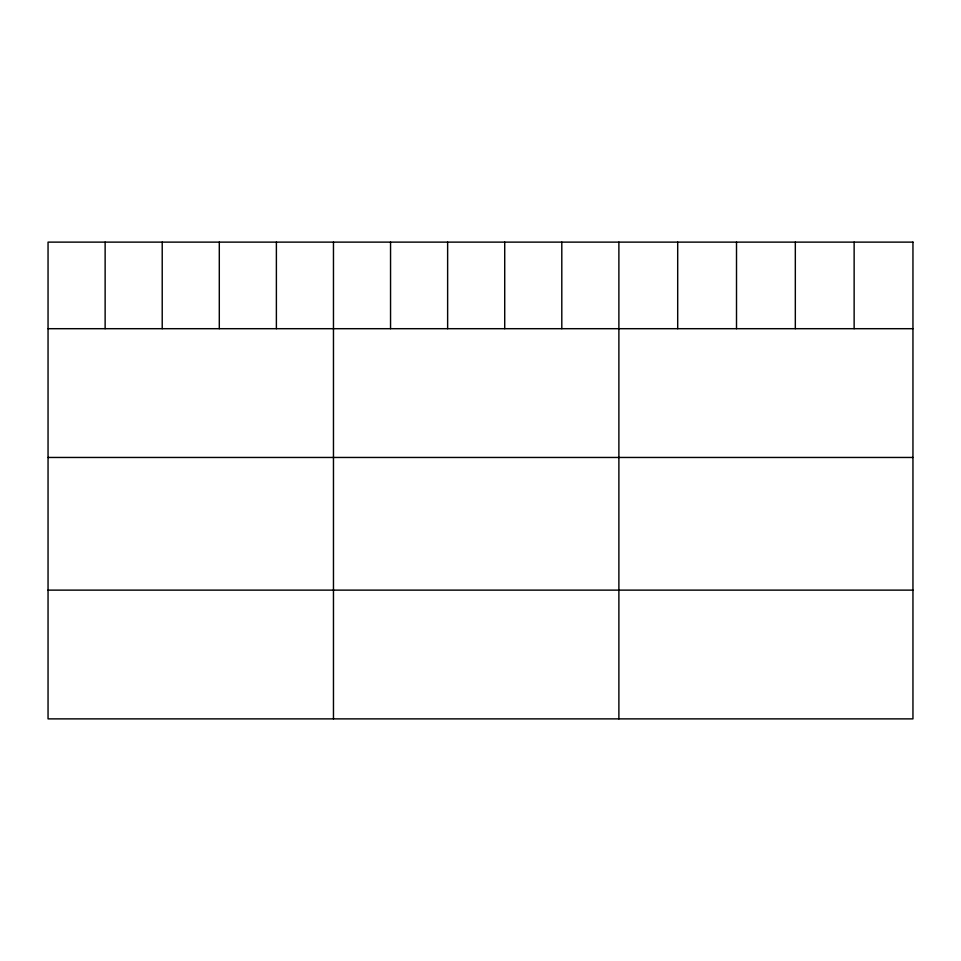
<?xml version="1.0" encoding="UTF-8"?>
<svg xmlns="http://www.w3.org/2000/svg" width="961" height="961" viewBox="0 0 961 961"><rect width="100%" height="100%" fill="white"/><g stroke="black" fill="none" stroke-linecap="round" stroke-linejoin="round"><path stroke-width="1.44" d="M48.05 328.698L912.95 328.698M48.05 457.46L912.95 457.46M48.05 590.126L912.95 590.126M854.137 242.124L854.137 328.698M795.324 242.124L795.324 328.698M736.51 242.124L736.51 328.698M677.697 242.124L677.697 328.698M618.884 242.124L618.884 718.876M561.801 242.124L561.801 328.698M504.717 242.124L504.717 328.698M447.634 242.124L447.634 328.698M390.55 242.124L390.55 328.698M333.467 242.124L333.467 718.876M276.384 242.124L276.384 328.698M219.3 242.124L219.3 328.698M162.217 242.124L162.217 328.698M105.133 242.124L105.133 328.698M912.95 242.124L48.05 242.124L48.05 718.876L912.95 718.876L912.95 242.124"/></g></svg>
